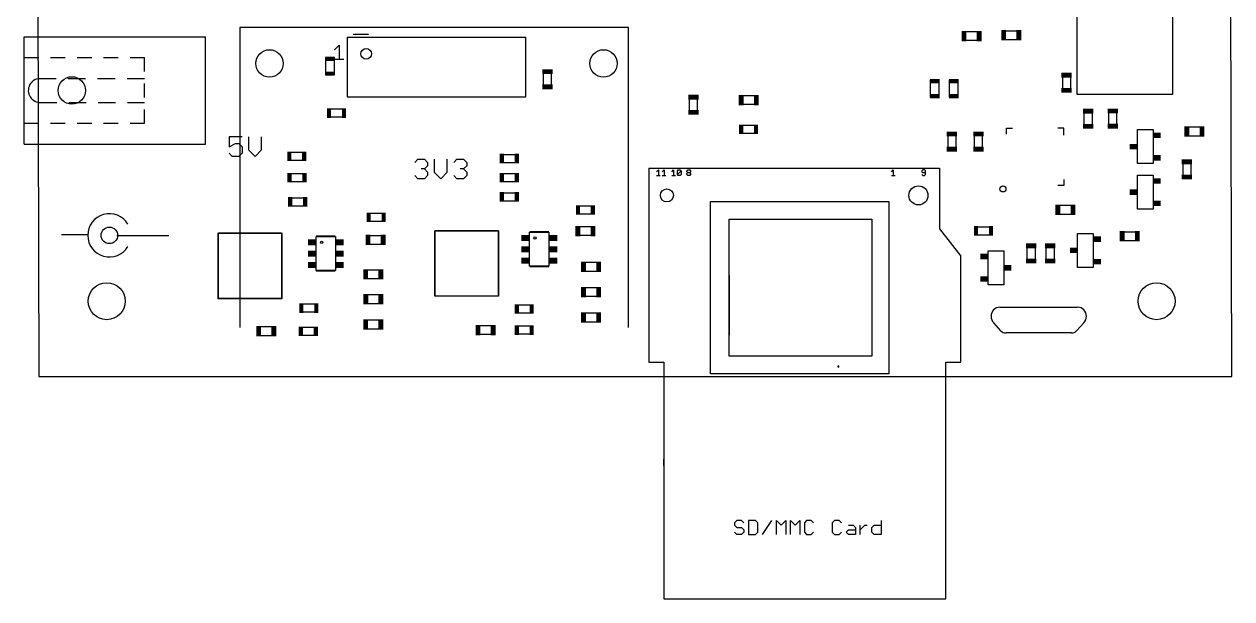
# Model space of a CAD drawing. Extents: x -0.04 to 4.2, y -0.74 to 3.94.
# Drawn here: x -0.036 to 3.949, y -0.745 to 1.149 of the extents above; entities that cross this region are included whole.
import ezdxf

# ---------------------------------------------------------------- set-up
doc = ezdxf.new("R2010")
doc.units = 0
for name, color, linetype in [('20', 7, 'CONTINUOUS'), ('21', 253, 'CONTINUOUS'), ('51', 253, 'CONTINUOUS')]:
    doc.layers.add(name, color=color, linetype=linetype)

# ---------------------------------------------------------------- blocks, each defined once
blk = doc.blocks.new('RECT')
blk.add_solid([(-0.5, -0.5), (0.5, -0.5), (-0.5, 0.5), (0.5, 0.5)])

msp = doc.modelspace()

# ---------------------------------------------------------------- linework, layer by layer
at = {"layer": '20'}
for p, q in [((0, 3.937008), (0.01225, -0.01225)), ((3.949258, -0.01225), (3.937008, 3.937008)), ((0.01225, -0.01225), (3.949258, -0.01225))]:
    msp.add_line(p, q, dxfattribs=at)
for centre, radius in [((0.773425, 1.020079), 0.045276), ((1.875787, 1.020079), 0.045276), ((0.121224, 0.931), 0.045276), ((2.085, 0.585), 0.021654), ((2.915, 0.585), 0.031496), ((0.23622, 0.23622), 0.061024), ((3.700787, 0.23622), 0.061024)]:
    msp.add_circle(centre, radius, dxfattribs=at)
at = {"layer": '21'}
for p, q in [((3.43877, 0.917955), (3.43877, 1.193545)), ((3.75373, 1.193545), (3.75373, 0.917955)), ((1.958465, 1.138189), (0.675, 1.138189)), ((0.675, 1.138189), (0.675, 0.15)), ((1.958465, 0.15), (1.958465, 1.138189)), ((-0.036256, 1.039268), (-0.036256, 1.108165)), ((-0.036256, 1.108165), (0.562169, 1.108165)), ((0.562169, 0.756591), (0.562169, 1.108165)), ((0.988024, 1.064583), (1.00337, 1.079929)), ((1.00337, 1.079929), (1.00337, 1.03389)), ((1.029331, 1.106693), (1.029331, 0.909843)), ((1.029331, 1.106693), (1.619882, 1.106693)), ((1.1, 1.115), (1.05, 1.115)), ((1.619882, 0.909843), (1.619882, 1.106693)), ((-0.036256, 1.039268), (0.011776, 1.039282)), ((-0.036256, 0.822732), (-0.036256, 1.039268)), ((0.051146, 1.039294), (0.099177, 1.039308)), ((0.138547, 1.03932), (0.186579, 1.039334)), ((0.225949, 1.039346), (0.27398, 1.03936)), ((0.31335, 1.039372), (0.361382, 1.039386)), ((0.361382, 0.993415), (0.361382, 1.039386)), ((0.988024, 1.03389), (1.018716, 1.03389)), ((0.361382, 0.908073), (0.361382, 0.954045)), ((3.75373, 0.917955), (3.43877, 0.917955)), ((1.029331, 0.909843), (1.619882, 0.909843)), ((0.361382, 0.822732), (0.361382, 0.868703)), ((-0.036256, 0.753835), (-0.036256, 0.822732)), ((-0.036256, 0.822732), (0.011776, 0.822732)), ((0.051146, 0.822732), (0.099177, 0.822732)), ((0.138547, 0.822732), (0.186579, 0.822732)), ((0.225949, 0.822732), (0.27398, 0.822732)), ((0.31335, 0.822732), (0.361382, 0.822732)), ((3.205512, 0.787303), (3.205512, 0.806988)), ((3.205512, 0.806988), (3.225197, 0.806988)), ((3.394488, 0.806988), (3.374803, 0.806988)), ((3.394488, 0.783366), (3.394488, 0.806988)), ((-0.036256, 0.753835), (0.561776, 0.753835)), ((2.025, 0.675), (2.985, 0.675)), ((2.025, 0.675), (2.025, 0.035)), ((2.051, 0.66301), (2.057005, 0.669015)), ((2.051, 0.651), (2.06301, 0.651)), ((2.057005, 0.669015), (2.057005, 0.651)), ((2.069416, 0.66301), (2.075421, 0.669015)), ((2.069416, 0.651), (2.081426, 0.651)), ((2.075421, 0.669015), (2.075421, 0.651)), ((2.101, 0.66301), (2.107005, 0.669015)), ((2.101, 0.651), (2.11301, 0.651)), ((2.107005, 0.669015), (2.107005, 0.651)), ((2.119416, 0.666013), (2.122418, 0.669015)), ((2.119416, 0.654002), (2.119416, 0.666013)), ((2.119416, 0.654002), (2.131426, 0.666013)), ((2.122418, 0.651), (2.119416, 0.654002)), ((2.122418, 0.669015), (2.128423, 0.669015)), ((2.128423, 0.651), (2.122418, 0.651)), ((2.128423, 0.669015), (2.131426, 0.666013)), ((2.131426, 0.654002), (2.128423, 0.651)), ((2.131426, 0.666013), (2.131426, 0.654002)), ((2.151, 0.666013), (2.154002, 0.669015)), ((2.151, 0.66301), (2.151, 0.666013)), ((2.154002, 0.660008), (2.151, 0.66301)), ((2.151, 0.657005), (2.154002, 0.660008)), ((2.151, 0.654002), (2.151, 0.657005)), ((2.154002, 0.651), (2.151, 0.654002)), ((2.154002, 0.669015), (2.160008, 0.669015)), ((2.154002, 0.660008), (2.160008, 0.660008)), ((2.160008, 0.651), (2.154002, 0.651)), ((2.160008, 0.669015), (2.16301, 0.666013)), ((2.16301, 0.66301), (2.160008, 0.660008)), ((2.160008, 0.660008), (2.16301, 0.657005)), ((2.16301, 0.654002), (2.160008, 0.651)), ((2.16301, 0.666013), (2.16301, 0.66301)), ((2.16301, 0.657005), (2.16301, 0.654002)), ((2.826, 0.66301), (2.832005, 0.669015)), ((2.826, 0.651), (2.83801, 0.651)), ((2.832005, 0.669015), (2.832005, 0.651)), ((2.929002, 0.669015), (2.926, 0.666013)), ((2.926, 0.666013), (2.926, 0.66301)), ((2.926, 0.66301), (2.929002, 0.660008)), ((2.926, 0.654002), (2.929002, 0.651)), ((2.935008, 0.669015), (2.929002, 0.669015)), ((2.929002, 0.660008), (2.93801, 0.660008)), ((2.929002, 0.651), (2.935008, 0.651)), ((2.93801, 0.666013), (2.935008, 0.669015)), ((2.935008, 0.651), (2.93801, 0.654002)), ((2.93801, 0.654002), (2.93801, 0.666013)), ((2.985, 0.675), (2.985, 0.475)), ((3.394488, 0.637697), (3.394488, 0.618012)), ((3.394488, 0.618012), (3.374803, 0.618012)), ((2.290436, 0.478687), (2.290436, 0.506246)), ((2.290436, 0.506246), (2.68709, 0.506246)), ((0.172725, 0.454475), (0.086975, 0.454475)), ((0.2695, 0.45325), (0.441, 0.45325)), ((0.604669, 0.244982), (0.604669, 0.461518)), ((0.604669, 0.461518), (0.813331, 0.461518)), ((0.813331, 0.461518), (0.813331, 0.244982)), ((0.990496, 0.450337), (0.927504, 0.450337)), ((1.319669, 0.253232), (1.319669, 0.469768)), ((1.319669, 0.469768), (1.528331, 0.469768)), ((1.528331, 0.469768), (1.528331, 0.253232)), ((1.695246, 0.464337), (1.632254, 0.464337)), ((2.985, 0.475), (3.055, 0.385)), ((3.439978, 0.459667), (3.471978, 0.459667)), ((3.439978, 0.437667), (3.439978, 0.459667)), ((3.164689, 0.402333), (3.196689, 0.402333)), ((3.196689, 0.402333), (3.196689, 0.380333)), ((2.760908, 0.360576), (2.760908, 0.124356)), ((3.055, 0.035), (3.055, 0.385)), ((3.439978, 0.347667), (3.439978, 0.369667)), ((0.927504, 0.336163), (0.990496, 0.336163)), ((1.632254, 0.350163), (1.695246, 0.350163)), ((2.290436, 0.321206), (2.290436, 0.124356)), ((3.471978, 0.347667), (3.439978, 0.347667)), ((3.196689, 0.290333), (3.164689, 0.290333)), ((3.196689, 0.312333), (3.196689, 0.290333)), ((0.813331, 0.244982), (0.604669, 0.244982)), ((1.528331, 0.253232), (1.319669, 0.253232)), ((3.183931, 0.216169), (3.440364, 0.216169)), ((3.154667, 0.186764), (3.154667, 0.186905)), ((3.187246, 0.138824), (3.163465, 0.164389)), ((3.46083, 0.164389), (3.437049, 0.138824)), ((3.469628, 0.186905), (3.469628, 0.186764)), ((3.420287, 0.131523), (3.204008, 0.131523)), ((2.025, 0.035), (2.075, 0.035)), ((2.075, 0.035), (2.075, -0.745)), ((3.005, 0.035), (3.055, 0.035)), ((3.005, -0.745), (3.005, 0.035)), ((2.075, -0.305), (2.075, -0.285)), ((2.315914, -0.486961), (2.30824, -0.494634)), ((2.30824, -0.494634), (2.30824, -0.502307)), ((2.30824, -0.502307), (2.315914, -0.50998)), ((2.33126, -0.486961), (2.315914, -0.486961)), ((2.315914, -0.50998), (2.33126, -0.50998)), ((2.338933, -0.494634), (2.33126, -0.486961)), ((2.33126, -0.50998), (2.338933, -0.517654)), ((2.338933, -0.517654), (2.338933, -0.525327)), ((2.35428, -0.486961), (2.35428, -0.533)), ((2.377299, -0.486961), (2.35428, -0.486961)), ((2.384972, -0.494634), (2.377299, -0.486961)), ((2.384972, -0.525327), (2.384972, -0.494634)), ((2.400319, -0.533), (2.431012, -0.486961)), ((2.446358, -0.533), (2.446358, -0.486961)), ((2.446358, -0.486961), (2.461704, -0.502307)), ((2.461704, -0.502307), (2.477051, -0.486961)), ((2.477051, -0.486961), (2.477051, -0.533)), ((2.492397, -0.533), (2.492397, -0.486961)), ((2.492397, -0.486961), (2.507744, -0.502307)), ((2.507744, -0.502307), (2.52309, -0.486961)), ((2.52309, -0.486961), (2.52309, -0.533)), ((2.54611, -0.486961), (2.538437, -0.494634)), ((2.538437, -0.494634), (2.538437, -0.525327)), ((2.561456, -0.486961), (2.54611, -0.486961)), ((2.569129, -0.494634), (2.561456, -0.486961)), ((2.638188, -0.486961), (2.630515, -0.494634)), ((2.630515, -0.494634), (2.630515, -0.525327)), ((2.653535, -0.486961), (2.638188, -0.486961)), ((2.661208, -0.494634), (2.653535, -0.486961)), ((2.676554, -0.525327), (2.684227, -0.517654)), ((2.684227, -0.502307), (2.699574, -0.502307)), ((2.684227, -0.517654), (2.707247, -0.517654)), ((2.699574, -0.502307), (2.707247, -0.50998)), ((2.707247, -0.50998), (2.707247, -0.533)), ((2.722594, -0.533), (2.722594, -0.502307)), ((2.722594, -0.517654), (2.73794, -0.502307)), ((2.73794, -0.502307), (2.745613, -0.502307)), ((2.76096, -0.50998), (2.768633, -0.502307)), ((2.76096, -0.525327), (2.76096, -0.50998)), ((2.768633, -0.502307), (2.791652, -0.502307)), ((2.791652, -0.486961), (2.791652, -0.533)), ((2.315914, -0.533), (2.30824, -0.525327)), ((2.33126, -0.533), (2.315914, -0.533)), ((2.338933, -0.525327), (2.33126, -0.533)), ((2.35428, -0.533), (2.377299, -0.533)), ((2.377299, -0.533), (2.384972, -0.525327)), ((2.538437, -0.525327), (2.54611, -0.533)), ((2.54611, -0.533), (2.561456, -0.533)), ((2.561456, -0.533), (2.569129, -0.525327)), ((2.630515, -0.525327), (2.638188, -0.533)), ((2.638188, -0.533), (2.653535, -0.533)), ((2.653535, -0.533), (2.661208, -0.525327)), ((2.684227, -0.533), (2.676554, -0.525327)), ((2.707247, -0.533), (2.684227, -0.533)), ((2.768633, -0.533), (2.76096, -0.525327)), ((2.791652, -0.533), (2.768633, -0.533)), ((2.075, -0.745), (3.005, -0.745))]:
    msp.add_line(p, q, dxfattribs=at)
for centre, radius in [((1.092323, 1.051575), 0.017607), ((3.19375, 0.60625), 0.01), ((0.245, 0.45325), 0.027392), ((1.64997, 0.444652), 0.003937), ((0.94522, 0.430652), 0.003937)]:
    msp.add_circle(centre, radius, dxfattribs=at)
for centre, radius, start, end in [((0.016894, 0.931), 0.039419, 92.862405, 272.862405), ((0.245, 0.45325), 0.071429, 30.963757, 329.036243), ((3.183931, 0.186905), 0.029264, 90, 180), ((3.440364, 0.186905), 0.029264, 0, 90), ((3.187518, 0.186764), 0.032851, 179.999974, 222.930118), ((3.436777, 0.186764), 0.032851, 317.069911, 359.999997), ((3.204008, 0.154417), 0.022893, 222.929793, 269.999991), ((3.420287, 0.154417), 0.022893, 270.000122, 317.070095), ((2.650672, 0.021009), 0.001969, 0, 180), ((2.650672, 0.021009), 0.001969, 180, 0)]:
    msp.add_arc(centre, radius, start, end, dxfattribs=at)
at = {"layer": '51'}
for p, q in [((3.107258, 1.124266), (3.073242, 1.124266)), ((3.238167, 1.126871), (3.204151, 1.126871)), ((0.562169, 0.753835), (0.562169, 1.108165)), ((3.073242, 1.096234), (3.107258, 1.096234)), ((3.204151, 1.09884), (3.238167, 1.09884)), ((0.95922, 0.982207), (0.95922, 1.039293)), ((0.98678, 1.039293), (0.98678, 0.982207)), ((0.010988, 0.97037), (0.069059, 0.97037)), ((0.108429, 0.97037), (0.1665, 0.97037)), ((0.20587, 0.97037), (0.263941, 0.97037)), ((0.303311, 0.97037), (0.361382, 0.97037)), ((1.676484, 0.984758), (1.676484, 0.950742)), ((1.704516, 0.950742), (1.704516, 0.984758)), ((2.95497, 0.908457), (2.95497, 0.965543)), ((2.98253, 0.965543), (2.98253, 0.908457)), ((3.01797, 0.908457), (3.01797, 0.965543)), ((3.04553, 0.965543), (3.04553, 0.908457)), ((3.389984, 0.973483), (3.389984, 0.939467)), ((3.418016, 0.939467), (3.418016, 0.973483)), ((0.014925, 0.89163), (0.072012, 0.89163)), ((0.111382, 0.89163), (0.168469, 0.89163)), ((0.207839, 0.89163), (0.264925, 0.89163)), ((0.304295, 0.89163), (0.361382, 0.89163)), ((2.158234, 0.901008), (2.158234, 0.866992)), ((2.186266, 0.866992), (2.186266, 0.901008)), ((2.372008, 0.913266), (2.337992, 0.913266)), ((2.337992, 0.885234), (2.372008, 0.885234)), ((0.966009, 0.870082), (1.023096, 0.870082)), ((1.023096, 0.842523), (0.966009, 0.842523)), ((3.460984, 0.854508), (3.460984, 0.820492)), ((3.489016, 0.820492), (3.489016, 0.854508)), ((3.542109, 0.855008), (3.542109, 0.820992)), ((3.570141, 0.820992), (3.570141, 0.855008)), ((2.325957, 0.81653), (2.383043, 0.81653)), ((3.6375, 0.80175), (3.6895, 0.80175)), ((3.6375, 0.68975), (3.6375, 0.80175)), ((3.6895, 0.80175), (3.6895, 0.68975)), ((3.843008, 0.809766), (3.808992, 0.809766)), ((0.682703, 0.777555), (0.64, 0.777555)), ((0.64, 0.777555), (0.64, 0.745527)), ((0.704455, 0.777555), (0.704455, 0.734852)), ((0.747158, 0.734852), (0.747158, 0.777555)), ((2.383043, 0.78897), (2.325957, 0.78897)), ((3.011484, 0.779508), (3.011484, 0.745492)), ((3.039516, 0.745492), (3.039516, 0.779508)), ((3.098734, 0.779508), (3.098734, 0.745492)), ((3.126766, 0.745492), (3.126766, 0.779508)), ((3.808992, 0.781734), (3.843008, 0.781734)), ((-0.036256, 0.753835), (0.562169, 0.753835)), ((0.64, 0.745527), (0.661352, 0.756203)), ((0.650676, 0.7135), (0.64, 0.724176)), ((0.661352, 0.756203), (0.672027, 0.756203)), ((0.672027, 0.756203), (0.682703, 0.745527)), ((0.682703, 0.724176), (0.672027, 0.7135)), ((0.682703, 0.745527), (0.682703, 0.724176)), ((0.704455, 0.734852), (0.725806, 0.7135)), ((0.725806, 0.7135), (0.747158, 0.734852)), ((0.834707, 0.72753), (0.891793, 0.72753)), ((1.536457, 0.72028), (1.593543, 0.72028)), ((0.672027, 0.7135), (0.650676, 0.7135)), ((0.891793, 0.69997), (0.834707, 0.69997)), ((1.2525, 0.693379), (1.263176, 0.704055)), ((1.263176, 0.704055), (1.284527, 0.704055)), ((1.284527, 0.704055), (1.295203, 0.693379)), ((1.295203, 0.682703), (1.284527, 0.672027)), ((1.295203, 0.693379), (1.295203, 0.682703)), ((1.316955, 0.704055), (1.316955, 0.661352)), ((1.359658, 0.661352), (1.359658, 0.704055)), ((1.38141, 0.693379), (1.392086, 0.704055)), ((1.392086, 0.704055), (1.413437, 0.704055)), ((1.413437, 0.704055), (1.424113, 0.693379)), ((1.424113, 0.682703), (1.413437, 0.672027)), ((1.424113, 0.693379), (1.424113, 0.682703)), ((1.593543, 0.69272), (1.536457, 0.69272)), ((3.6895, 0.68975), (3.6375, 0.68975)), ((3.786984, 0.687758), (3.786984, 0.653742)), ((3.815016, 0.653742), (3.815016, 0.687758)), ((0.835707, 0.65703), (0.892793, 0.65703)), ((1.263176, 0.64), (1.2525, 0.650676)), ((1.284527, 0.64), (1.263176, 0.64)), ((1.284527, 0.672027), (1.273852, 0.672027)), ((1.284527, 0.672027), (1.295203, 0.661352)), ((1.295203, 0.650676), (1.284527, 0.64)), ((1.295203, 0.661352), (1.295203, 0.650676)), ((1.316955, 0.661352), (1.338306, 0.64)), ((1.338306, 0.64), (1.359658, 0.661352)), ((1.392086, 0.64), (1.38141, 0.650676)), ((1.413437, 0.64), (1.392086, 0.64)), ((1.413437, 0.672027), (1.402761, 0.672027)), ((1.413437, 0.672027), (1.424113, 0.661352)), ((1.424113, 0.650676), (1.413437, 0.64)), ((1.424113, 0.661352), (1.424113, 0.650676)), ((1.536457, 0.65703), (1.593543, 0.65703)), ((3.6375, 0.65175), (3.6895, 0.65175)), ((3.6375, 0.53975), (3.6375, 0.65175)), ((3.6895, 0.65175), (3.6895, 0.53975)), ((0.892793, 0.62947), (0.835707, 0.62947)), ((1.593543, 0.62947), (1.536457, 0.62947)), ((0.837957, 0.57728), (0.895043, 0.57728)), ((1.536457, 0.59378), (1.593543, 0.59378)), ((1.593543, 0.56622), (1.536457, 0.56622)), ((2.228428, 0.565301), (2.817011, 0.565301)), ((2.228428, -0.003597), (2.228428, 0.565301)), ((2.817011, 0.565301), (2.817011, -0.003597)), ((0.895043, 0.54972), (0.837957, 0.54972)), ((1.096957, 0.52628), (1.154043, 0.52628)), ((1.787457, 0.55078), (1.844543, 0.55078)), ((1.844543, 0.52322), (1.787457, 0.52322)), ((3.417008, 0.551516), (3.382992, 0.551516)), ((3.382992, 0.523484), (3.417008, 0.523484)), ((3.6895, 0.53975), (3.6375, 0.53975)), ((1.154043, 0.49872), (1.096957, 0.49872)), ((1.833008, 0.481516), (1.798992, 0.481516)), ((2.290436, 0.506246), (2.760908, 0.506246)), ((2.290436, 0.055458), (2.290436, 0.506246)), ((2.760908, 0.506246), (2.760908, 0.055458)), ((3.101207, 0.48178), (3.158293, 0.48178)), ((0.603882, 0.244195), (0.603882, 0.460179)), ((0.603882, 0.460179), (0.814118, 0.460179)), ((0.814118, 0.460179), (0.814118, 0.244195)), ((0.92711, 0.337266), (0.92711, 0.449234)), ((0.92711, 0.449234), (0.99089, 0.449234)), ((0.99089, 0.449234), (0.99089, 0.337266)), ((1.140258, 0.452016), (1.106242, 0.452016)), ((1.318882, 0.252445), (1.318882, 0.468429)), ((1.318882, 0.468429), (1.529118, 0.468429)), ((1.529118, 0.468429), (1.529118, 0.252445)), ((1.63186, 0.351266), (1.63186, 0.463234)), ((1.63186, 0.463234), (1.69564, 0.463234)), ((1.69564, 0.463234), (1.69564, 0.351266)), ((1.798992, 0.453484), (1.833008, 0.453484)), ((3.158293, 0.45422), (3.101207, 0.45422)), ((3.439978, 0.459667), (3.491978, 0.459667)), ((3.439978, 0.347667), (3.439978, 0.459667)), ((3.491978, 0.459667), (3.491978, 0.347667)), ((3.629258, 0.464266), (3.595242, 0.464266)), ((1.106242, 0.423984), (1.140258, 0.423984)), ((3.144689, 0.290333), (3.144689, 0.402333)), ((3.144689, 0.402333), (3.196689, 0.402333)), ((3.196689, 0.402333), (3.196689, 0.290333)), ((3.273132, 0.410835), (3.273132, 0.376819)), ((3.301163, 0.376819), (3.301163, 0.410835)), ((3.335632, 0.410835), (3.335632, 0.376819)), ((3.363663, 0.376819), (3.363663, 0.410835)), ((3.595242, 0.436234), (3.629258, 0.436234)), ((1.851508, 0.363766), (1.817492, 0.363766)), ((0.99089, 0.337266), (0.92711, 0.337266)), ((1.133008, 0.338766), (1.098992, 0.338766)), ((1.69564, 0.351266), (1.63186, 0.351266)), ((1.817492, 0.335734), (1.851508, 0.335734)), ((3.491978, 0.347667), (3.439978, 0.347667)), ((1.098992, 0.310734), (1.133008, 0.310734)), ((1.851508, 0.280266), (1.817492, 0.280266)), ((3.196689, 0.290333), (3.144689, 0.290333)), ((0.814118, 0.244195), (0.603882, 0.244195)), ((1.133058, 0.256741), (1.099042, 0.256741)), ((1.529118, 0.252445), (1.318882, 0.252445)), ((1.817492, 0.252234), (1.851508, 0.252234)), ((0.874707, 0.22728), (0.931793, 0.22728)), ((0.931793, 0.19972), (0.874707, 0.19972)), ((1.099042, 0.228709), (1.133058, 0.228709)), ((1.585457, 0.22428), (1.642543, 0.22428)), ((1.132783, 0.173416), (1.098767, 0.173416)), ((1.642543, 0.19672), (1.585457, 0.19672)), ((1.851508, 0.196641), (1.817492, 0.196641)), ((1.817492, 0.168609), (1.851508, 0.168609)), ((0.779508, 0.151516), (0.745492, 0.151516)), ((0.745492, 0.123484), (0.779508, 0.123484)), ((0.872957, 0.15053), (0.930043, 0.15053)), ((0.930043, 0.12297), (0.872957, 0.12297)), ((1.098767, 0.145384), (1.132783, 0.145384)), ((1.503733, 0.154991), (1.469717, 0.154991)), ((1.469717, 0.126959), (1.503733, 0.126959)), ((1.585457, 0.15478), (1.642543, 0.15478)), ((1.642543, 0.12722), (1.585457, 0.12722)), ((2.760908, 0.055458), (2.290436, 0.055458)), ((2.817011, -0.003597), (2.228428, -0.003597))]:
    msp.add_line(p, q, dxfattribs=at)

# ---------------------------------------------------------------- block references
for p, xscale, yscale in [((3.06525, 1.11025), 0.016, 0.034), ((3.11525, 1.11025), 0.016, 0.034), ((3.196159, 1.112855), 0.016, 0.034), ((3.246159, 1.112855), 0.016, 0.034), ((0.838644, 0.71375), 0.01378, 0.031496), ((0.887856, 0.71375), 0.01378, 0.031496), ((1.540394, 0.7065), 0.01378, 0.031496), ((1.589606, 0.7065), 0.01378, 0.031496), ((0.839644, 0.64325), 0.01378, 0.031496), ((0.888856, 0.64325), 0.01378, 0.031496), ((1.540394, 0.64325), 0.01378, 0.031496), ((1.589606, 0.64325), 0.01378, 0.031496), ((0.841894, 0.5635), 0.01378, 0.031496), ((0.891106, 0.5635), 0.01378, 0.031496), ((1.540394, 0.58), 0.01378, 0.031496), ((1.589606, 0.58), 0.01378, 0.031496), ((3.375, 0.5375), 0.016, 0.034), ((3.425, 0.5375), 0.016, 0.034), ((1.8095, 0.34975), 0.016, 0.034), ((1.8595, 0.34975), 0.016, 0.034), ((1.091, 0.32475), 0.016, 0.034), ((1.141, 0.32475), 0.016, 0.034), ((1.8095, 0.26625), 0.016, 0.034), ((1.8595, 0.26625), 0.016, 0.034), ((1.09105, 0.242725), 0.016, 0.034), ((1.14105, 0.242725), 0.016, 0.034), ((0.878644, 0.2135), 0.01378, 0.031496), ((0.927856, 0.2135), 0.01378, 0.031496), ((1.589394, 0.2105), 0.01378, 0.031496), ((1.638606, 0.2105), 0.01378, 0.031496), ((1.8095, 0.182625), 0.016, 0.034), ((1.8595, 0.182625), 0.016, 0.034), ((1.090775, 0.1594), 0.016, 0.034), ((1.140775, 0.1594), 0.016, 0.034), ((0.7375, 0.1375), 0.016, 0.034), ((0.7875, 0.1375), 0.016, 0.034), ((0.876894, 0.13675), 0.01378, 0.031496), ((0.926106, 0.13675), 0.01378, 0.031496), ((1.461725, 0.140975), 0.016, 0.034), ((1.511725, 0.140975), 0.016, 0.034), ((1.589394, 0.141), 0.01378, 0.031496), ((1.638606, 0.141), 0.01378, 0.031496)]:
    msp.add_blockref('RECT', p, dxfattribs=dict(at, xscale=xscale, yscale=yscale))
for p, xscale, yscale, rotation in [((0.973, 1.035356), 0.01378, 0.031496, 90), ((1.6905, 0.99275), 0.016, 0.034, 90), ((0.973, 0.986144), 0.01378, 0.031496, 90), ((2.96875, 0.961606), 0.01378, 0.031496, 270), ((3.03175, 0.961606), 0.01378, 0.031496, 270), ((3.404, 0.981475), 0.016, 0.034, 90), ((1.6905, 0.94275), 0.016, 0.034, 90), ((2.17225, 0.909), 0.016, 0.034, 90), ((2.96875, 0.912394), 0.01378, 0.031496, 270), ((3.03175, 0.912394), 0.01378, 0.031496, 270), ((3.404, 0.931475), 0.016, 0.034, 90), ((2.33, 0.89925), 0.016, 0.034, 180), ((2.38, 0.89925), 0.016, 0.034, 180), ((0.969946, 0.856303), 0.01378, 0.031496, 180), ((1.019159, 0.856303), 0.01378, 0.031496, 180), ((2.17225, 0.859), 0.016, 0.034, 90), ((3.475, 0.8625), 0.016, 0.034, 270), ((3.556125, 0.863), 0.016, 0.034, 270), ((2.329894, 0.80275), 0.01378, 0.031496, 180), ((2.379106, 0.80275), 0.01378, 0.031496, 180), ((3.475, 0.8125), 0.016, 0.034, 270), ((3.556125, 0.813), 0.016, 0.034, 270), ((3.801, 0.79575), 0.016, 0.034, 180), ((3.851, 0.79575), 0.016, 0.034, 180), ((3.0255, 0.7875), 0.016, 0.034, 270), ((3.11275, 0.7875), 0.016, 0.034, 270), ((3.703, 0.78275), 0.018, 0.023, 90), ((3.0255, 0.7375), 0.016, 0.034, 270), ((3.11275, 0.7375), 0.016, 0.034, 270), ((3.624, 0.74575), 0.018, 0.023, 90), ((3.703, 0.70875), 0.018, 0.023, 90), ((3.801, 0.69575), 0.016, 0.034, 270), ((3.703, 0.63275), 0.018, 0.023, 90), ((3.801, 0.64575), 0.016, 0.034, 270), ((3.624, 0.59575), 0.018, 0.023, 90), ((3.703, 0.55875), 0.018, 0.023, 90), ((1.100894, 0.5125), 0.01378, 0.031496, 180), ((1.150106, 0.5125), 0.01378, 0.031496, 180), ((1.791394, 0.537), 0.01378, 0.031496, 180), ((1.840606, 0.537), 0.01378, 0.031496, 180), ((1.791, 0.4675), 0.016, 0.034, 180), ((1.841, 0.4675), 0.016, 0.034, 180), ((3.105144, 0.468), 0.01378, 0.031496, 180), ((3.154356, 0.468), 0.01378, 0.031496, 180), ((0.91274, 0.430652), 0.019685, 0.025591, 270), ((1.00526, 0.430652), 0.019685, 0.025591, 270), ((1.09825, 0.438), 0.016, 0.034, 180), ((1.14825, 0.438), 0.016, 0.034, 180), ((1.61749, 0.444652), 0.019685, 0.025591, 270), ((1.71001, 0.444652), 0.019685, 0.025591, 270), ((3.505478, 0.440667), 0.018, 0.023, 90), ((3.58725, 0.45025), 0.016, 0.034, 180), ((3.63725, 0.45025), 0.016, 0.034, 180), ((0.91274, 0.39325), 0.019685, 0.025591, 270), ((1.00526, 0.39325), 0.019685, 0.025591, 270), ((1.61749, 0.40725), 0.019685, 0.025591, 270), ((1.71001, 0.40725), 0.019685, 0.025591, 270), ((3.287147, 0.418827), 0.016, 0.034, 90), ((3.349647, 0.418827), 0.016, 0.034, 90), ((3.426478, 0.403667), 0.018, 0.023, 90), ((0.91274, 0.355848), 0.019685, 0.025591, 270), ((1.00526, 0.355848), 0.019685, 0.025591, 270), ((1.61749, 0.369848), 0.019685, 0.025591, 270), ((1.71001, 0.369848), 0.019685, 0.025591, 270), ((3.131189, 0.383333), 0.018, 0.023, 270), ((3.287147, 0.368827), 0.016, 0.034, 90), ((3.349647, 0.368827), 0.016, 0.034, 90), ((3.505478, 0.366667), 0.018, 0.023, 90), ((3.210189, 0.346333), 0.018, 0.023, 270), ((3.131189, 0.309333), 0.018, 0.023, 270)]:
    msp.add_blockref('RECT', p, dxfattribs=dict(at, xscale=xscale, yscale=yscale, rotation=rotation))

doc.saveas('drawing.dxf')
